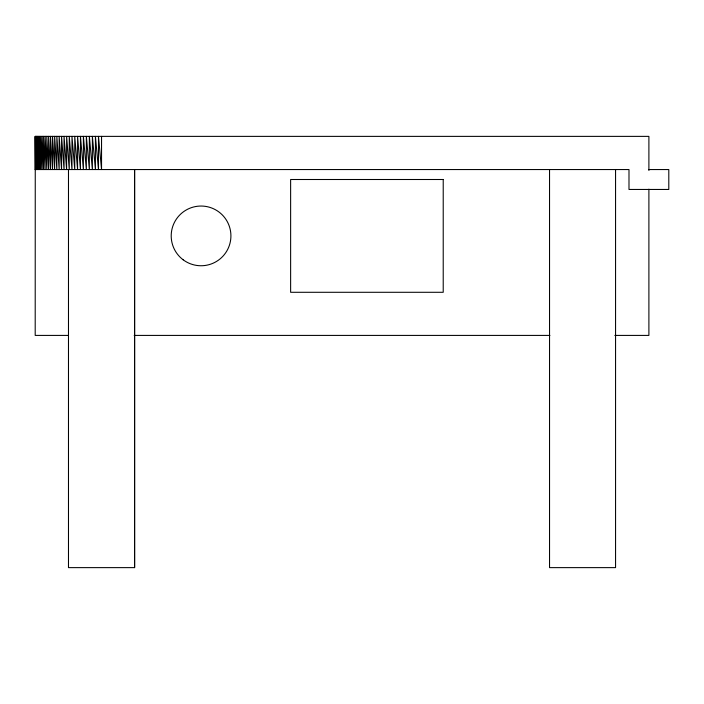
<?xml version="1.0" encoding="UTF-8"?>
<svg xmlns="http://www.w3.org/2000/svg" width="704" height="704" viewBox="0 0 704 704"><rect width="100%" height="100%" fill="white"/><g stroke="black" fill="none" stroke-linecap="round" stroke-linejoin="round"><path stroke-width="1.06" d="M35.2 169.55L628.989 169.55L628.989 189.455L668.8 189.455L668.8 169.55L648.894 169.55M68.191 335.412L35.2 335.412L35.27 136.374L35.482 169.55L35.834 136.374L36.326 169.55L36.326 136.374L36.96 169.55L36.96 136.374L37.734 169.55L37.734 136.374L38.641 169.55L38.641 136.374L39.679 169.55L39.679 136.374L40.85 169.55L40.85 136.374L42.152 169.55L42.152 136.374L43.586 169.55L43.586 136.374L45.135 169.55L45.135 136.374L46.807 169.55L46.807 136.374L48.602 169.55L48.602 136.374L50.503 169.55L50.503 136.374L52.518 169.55L52.518 136.374L54.63 169.55L54.63 136.374L56.848 169.55L56.848 136.374L59.162 169.55L59.162 136.374L61.565 169.55L61.565 136.374L64.055 169.55L64.055 136.374L66.616 169.55L66.616 136.374L69.265 169.55L69.265 136.374L71.975 169.55L71.975 136.374L74.747 169.55L74.747 136.374L77.581 169.55L77.581 136.374L80.458 169.55L80.458 136.374L83.389 169.55L83.389 136.374L86.354 169.55L86.354 136.374L89.355 169.55L89.355 136.374L92.382 169.55L92.382 136.374L95.427 169.55L95.427 136.374L98.481 169.55L98.481 136.374L101.543 169.55L101.543 136.374M134.182 335.412L549.912 335.412M614.803 335.412L648.894 335.412L648.894 189.156M35.27 169.55L35.2 136.374L648.894 136.374L648.894 170.465M615.56 169.55L615.56 567.626L549.542 567.626L549.542 169.55M134.614 169.55L134.614 567.626L68.482 567.626L68.482 169.55M134.578 169.55L134.578 567.626M443.221 179.502L290.629 179.502L290.629 292.292L443.221 292.292L443.221 179.502M183.198 259.82A29.858 29.858 0 0 0 230.71 239.404A29.858 29.858 0 0 0 189.279 208.463A29.858 29.858 0 0 0 183.198 259.82"/></g></svg>
